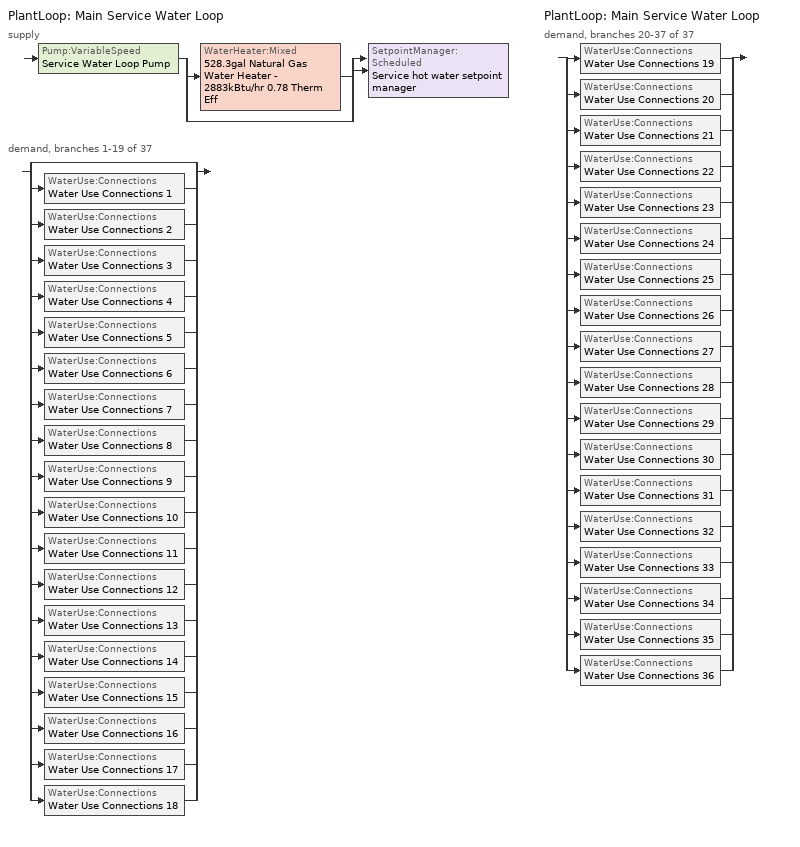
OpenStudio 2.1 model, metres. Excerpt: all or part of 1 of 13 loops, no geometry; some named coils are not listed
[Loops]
PlantLoop 'Main Service Water Loop'
 supply: Pump:VariableSpeed 'Service Water Loop Pump' > split
  | WaterHeater:Mixed '528.3gal Natural Gas Water Heater - 2883kBtu/hr 0.78 Therm Eff'
  | bypass
  join > SetpointManager:Scheduled 'Service hot water setpoint manager'
 demand, branches 1-19 of 37: split
  | bypass
  | WaterUse:Connections 'Water Use Connections 1'
  | WaterUse:Connections 'Water Use Connections 2'
  | WaterUse:Connections 'Water Use Connections 3'
  | WaterUse:Connections 'Water Use Connections 4'
  | WaterUse:Connections 'Water Use Connections 5'
  | WaterUse:Connections 'Water Use Connections 6'
  | WaterUse:Connections 'Water Use Connections 7'
  | WaterUse:Connections 'Water Use Connections 8'
  | WaterUse:Connections 'Water Use Connections 9'
  | WaterUse:Connections 'Water Use Connections 10'
  | WaterUse:Connections 'Water Use Connections 11'
  | WaterUse:Connections 'Water Use Connections 12'
  | WaterUse:Connections 'Water Use Connections 13'
  | WaterUse:Connections 'Water Use Connections 14'
  | WaterUse:Connections 'Water Use Connections 15'
  | WaterUse:Connections 'Water Use Connections 16'
  | WaterUse:Connections 'Water Use Connections 17'
  | WaterUse:Connections 'Water Use Connections 18'
PlantLoop 'Main Service Water Loop'
 demand, branches 20-37 of 37: split
  | WaterUse:Connections 'Water Use Connections 19'
  | WaterUse:Connections 'Water Use Connections 20'
  | WaterUse:Connections 'Water Use Connections 21'
  | WaterUse:Connections 'Water Use Connections 22'
  | WaterUse:Connections 'Water Use Connections 23'
  | WaterUse:Connections 'Water Use Connections 24'
  | WaterUse:Connections 'Water Use Connections 25'
  | WaterUse:Connections 'Water Use Connections 26'
  | WaterUse:Connections 'Water Use Connections 27'
  | WaterUse:Connections 'Water Use Connections 28'
  | WaterUse:Connections 'Water Use Connections 29'
  | WaterUse:Connections 'Water Use Connections 30'
  | WaterUse:Connections 'Water Use Connections 31'
  | WaterUse:Connections 'Water Use Connections 32'
  | WaterUse:Connections 'Water Use Connections 33'
  | WaterUse:Connections 'Water Use Connections 34'
  | WaterUse:Connections 'Water Use Connections 35'
  | WaterUse:Connections 'Water Use Connections 36'
[Fan:ConstantVolume] Availability Schedule=Always On; Fan Efficiency=0.4675; Pressure Rise {Pa}=49.8178; Maximum Flow Rate {m3/s}=AutoSize; Motor Efficiency=0.85
FrontStairsFlr1 ZN UnitHeater Fan; FrontStairsFlr2 ZN UnitHeater Fan; FrontStairsFlr3 ZN UnitHeater Fan; FrontStairsFlr4 ZN UnitHeater Fan; RearStairsFlr1 ZN UnitHeater Fan; RearStairsFlr2 ZN UnitHeater Fan; RearStairsFlr3 ZN UnitHeater Fan; RearStairsFlr4 ZN UnitHeater Fan; FrontStorageFlr1 ZN UnitHeater Fan; FrontStorageFlr2 ZN UnitHeater Fan; FrontStorageFlr3 ZN UnitHeater Fan; FrontStorageFlr4 ZN UnitHeater Fan; RearStorageFlr1 ZN UnitHeater Fan; RearStorageFlr2 ZN UnitHeater Fan; RearStorageFlr3 ZN UnitHeater Fan; RearStorageFlr4 ZN UnitHeater Fan
[ZoneHVAC:UnitHeater] Availability Schedule=Always On; Maximum Supply Air Flow Rate {m3/s}=autosize; Fan Control Type=OnOff; Minimum Hot Water Flow Rate {m3/s}=0; Heating Convergence Tolerance=0.001
Name | Supply Air Fan | Heating Coil
FrontStairsFlr1 ZN UnitHeater | FrontStairsFlr1 ZN UnitHeater Fan | FrontStairsFlr1 ZN UnitHeater Electric Htg Coil
FrontStairsFlr2 ZN UnitHeater | FrontStairsFlr2 ZN UnitHeater Fan | FrontStairsFlr2 ZN UnitHeater Electric Htg Coil
FrontStairsFlr3 ZN UnitHeater | FrontStairsFlr3 ZN UnitHeater Fan | FrontStairsFlr3 ZN UnitHeater Electric Htg Coil
FrontStairsFlr4 ZN UnitHeater | FrontStairsFlr4 ZN UnitHeater Fan | FrontStairsFlr4 ZN UnitHeater Electric Htg Coil
RearStairsFlr1 ZN UnitHeater | RearStairsFlr1 ZN UnitHeater Fan | RearStairsFlr1 ZN UnitHeater Electric Htg Coil
RearStairsFlr2 ZN UnitHeater | RearStairsFlr2 ZN UnitHeater Fan | RearStairsFlr2 ZN UnitHeater Electric Htg Coil
RearStairsFlr3 ZN UnitHeater | RearStairsFlr3 ZN UnitHeater Fan | RearStairsFlr3 ZN UnitHeater Electric Htg Coil
RearStairsFlr4 ZN UnitHeater | RearStairsFlr4 ZN UnitHeater Fan | RearStairsFlr4 ZN UnitHeater Electric Htg Coil
FrontStorageFlr1 ZN UnitHeater | FrontStorageFlr1 ZN UnitHeater Fan | FrontStorageFlr1 ZN UnitHeater Electric Htg Coil
FrontStorageFlr2 ZN UnitHeater | FrontStorageFlr2 ZN UnitHeater Fan | FrontStorageFlr2 ZN UnitHeater Electric Htg Coil
FrontStorageFlr3 ZN UnitHeater | FrontStorageFlr3 ZN UnitHeater Fan | FrontStorageFlr3 ZN UnitHeater Electric Htg Coil
FrontStorageFlr4 ZN UnitHeater | FrontStorageFlr4 ZN UnitHeater Fan | FrontStorageFlr4 ZN UnitHeater Electric Htg Coil
RearStorageFlr1 ZN UnitHeater | RearStorageFlr1 ZN UnitHeater Fan | RearStorageFlr1 ZN UnitHeater Electric Htg Coil
RearStorageFlr2 ZN UnitHeater | RearStorageFlr2 ZN UnitHeater Fan | RearStorageFlr2 ZN UnitHeater Electric Htg Coil
RearStorageFlr3 ZN UnitHeater | RearStorageFlr3 ZN UnitHeater Fan | RearStorageFlr3 ZN UnitHeater Electric Htg Coil
RearStorageFlr4 ZN UnitHeater | RearStorageFlr4 ZN UnitHeater Fan | RearStorageFlr4 ZN UnitHeater Electric Htg Coil
[PlantLoop]
Main Service Water Loop: Maximum Loop Temperature {C}=60; Minimum Loop Temperature {C}=10; Plant Loop Volume {m3}=Autocalculate; Load Distribution Scheme=Optimal
[Sizing:Plant]
Main Service Water Loop: Loop Type=Heating; Design Loop Exit Temperature {C}=60; Loop Design Temperature Difference {deltaC}=5; Sizing Option=NonCoincident; Zone Timesteps in Averaging Window=1; Coincident Sizing Factor Mode=None
[SetpointManager:Scheduled]
Service hot water setpoint manager: Control Variable=Temperature; Schedule=Service Water Loop Temp - 140F
[Pump:VariableSpeed]
Service Water Loop Pump: Rated Pump Head {Pa}=179352; Motor Efficiency=0.825; Pump Control Type=Intermittent
[WaterHeater:Mixed]
528.3gal Natural Gas Water Heater - 2883kBtu/hr 0.78 Therm Eff: Tank Volume {m3}=1.99983; Setpoint Temperature Schedule=Service Water Loop Temp - 140F; Deadband Temperature Difference {deltaC}=2; Maximum Temperature Limit {C}=82.2222; Heater Control Type=Cycle; Heater Maximum Capacity {W}=844924; Heater Fuel Type=NaturalGas; Heater Thermal Efficiency=0.78; Off Cycle Parasitic Fuel Consumption Rate {W}=19.9992; Off Cycle Parasitic Fuel Type=NaturalGas; Off Cycle Parasitic Heat Fraction to Tank=0.8; On Cycle Parasitic Fuel Consumption Rate {W}=19.9992; On Cycle Parasitic Fuel Type=NaturalGas; On Cycle Parasitic Heat Fraction to Tank=0; Ambient Temperature Indicator=Schedule; Ambient Temperature Schedule=Water Heater Ambient Temp Schedule - 70F; Off Cycle Loss Coefficient to Ambient Temperature {W/K}=5.99799; On Cycle Loss Coefficient to Ambient Temperature {W/K}=5.99799; Use Side Effectiveness=1; Source Side Effectiveness=1; Use Side Design Flow Rate {m3/s}=autosize; Source Side Design Flow Rate {m3/s}=autosize; Indirect Water Heating Recovery Time {hr}=1.5
[WaterUse:Connections]
Name | Water Use Equipment Name 1
Water Use Connections 1 | Guestroom101 Service Water Use 0.03gal/min
Water Use Connections 2 | Guestroom102 Service Water Use 0.03gal/min
Water Use Connections 3 | Guestroom103 Service Water Use 0.03gal/min
Water Use Connections 4 | Guestroom104 Service Water Use 0.03gal/min
Water Use Connections 5 | Guestroom105 Service Water Use 0.03gal/min
Water Use Connections 6 | Guestroom201 Service Water Use 0.03gal/min
Water Use Connections 7 | Guestroom202_205 Service Water Use 0.12gal/min
Water Use Connections 8 | Guestroom206_208 Service Water Use 0.09gal/min
Water Use Connections 9 | Guestroom209_212 Service Water Use 0.12gal/min
Water Use Connections 10 | Guestroom213 Service Water Use 0.03gal/min
Water Use Connections 11 | Guestroom214 Service Water Use 0.03gal/min
Water Use Connections 12 | Guestroom215_218 Service Water Use 0.12gal/min
Water Use Connections 13 | Guestroom219 Service Water Use 0.03gal/min
Water Use Connections 14 | Guestroom220_223 Service Water Use 0.12gal/min
Water Use Connections 15 | Guestroom224 Service Water Use 0.03gal/min
Water Use Connections 16 | Guestroom301 Service Water Use 0.03gal/min
Water Use Connections 17 | Guestroom302_305 Service Water Use 0.12gal/min
Water Use Connections 18 | Guestroom306_308 Service Water Use 0.09gal/min
Water Use Connections 19 | Guestroom309_312 Service Water Use 0.12gal/min
Water Use Connections 20 | Guestroom313 Service Water Use 0.03gal/min
Water Use Connections 21 | Guestroom314 Service Water Use 0.03gal/min
Water Use Connections 22 | Guestroom315_318 Service Water Use 0.12gal/min
Water Use Connections 23 | Guestroom319 Service Water Use 0.03gal/min
Water Use Connections 24 | Guestroom320_323 Service Water Use 0.12gal/min
Water Use Connections 25 | Guestroom324 Service Water Use 0.03gal/min
Water Use Connections 26 | Guestroom401 Service Water Use 0.03gal/min
Water Use Connections 27 | Guestroom402_405 Service Water Use 0.12gal/min
Water Use Connections 28 | Guestroom406_408 Service Water Use 0.09gal/min
Water Use Connections 29 | Guestroom409_412 Service Water Use 0.12gal/min
Water Use Connections 30 | Guestroom413 Service Water Use 0.03gal/min
Water Use Connections 31 | Guestroom414 Service Water Use 0.03gal/min
Water Use Connections 32 | Guestroom415_418 Service Water Use 0.12gal/min
Water Use Connections 33 | Guestroom419 Service Water Use 0.03gal/min
Water Use Connections 34 | Guestroom420_423 Service Water Use 0.12gal/min
Water Use Connections 35 | Guestroom424 Service Water Use 0.03gal/min
Water Use Connections 36 | Laundryroomflr1 Service Water Use 1.12gal/min
[WaterUse:Equipment:Definition]
Name | Peak Flow Rate {m3/s} | Target Temperature Schedule | Sensible Fraction Schedule | Latent Fraction Schedule
Guestroom101 Service Water Use Def 0.03gal/min | 1.84026e-06 | Schedule Ruleset 5 | Schedule Ruleset 3 | Schedule Ruleset 4
Guestroom102 Service Water Use Def 0.03gal/min | 1.84026e-06 | Schedule Ruleset 8 | Schedule Ruleset 6 | Schedule Ruleset 7
Guestroom103 Service Water Use Def 0.03gal/min | 1.84026e-06 | Schedule Ruleset 11 | Schedule Ruleset 9 | Schedule Ruleset 10
Guestroom104 Service Water Use Def 0.03gal/min | 1.84013e-06 | Schedule Ruleset 14 | Schedule Ruleset 12 | Schedule Ruleset 13
Guestroom105 Service Water Use Def 0.03gal/min | 1.84013e-06 | Schedule Ruleset 17 | Schedule Ruleset 15 | Schedule Ruleset 16
Guestroom201 Service Water Use Def 0.03gal/min | 1.84026e-06 | Schedule Ruleset 20 | Schedule Ruleset 18 | Schedule Ruleset 19
Guestroom202_205 Service Water Use Def 0.12gal/min | 7.36106e-06 | Schedule Ruleset 23 | Schedule Ruleset 21 | Schedule Ruleset 22
Guestroom206_208 Service Water Use Def 0.09gal/min | 5.94547e-06 | Schedule Ruleset 26 | Schedule Ruleset 24 | Schedule Ruleset 25
Guestroom209_212 Service Water Use Def 0.12gal/min | 7.36106e-06 | Schedule Ruleset 29 | Schedule Ruleset 27 | Schedule Ruleset 28
Guestroom213 Service Water Use Def 0.03gal/min | 1.84026e-06 | Schedule Ruleset 32 | Schedule Ruleset 30 | Schedule Ruleset 31
Guestroom214 Service Water Use Def 0.03gal/min | 1.84013e-06 | Schedule Ruleset 35 | Schedule Ruleset 33 | Schedule Ruleset 34
Guestroom215_218 Service Water Use Def 0.12gal/min | 7.36052e-06 | Schedule Ruleset 38 | Schedule Ruleset 36 | Schedule Ruleset 37
Guestroom219 Service Water Use Def 0.03gal/min | 1.84013e-06 | Schedule Ruleset 41 | Schedule Ruleset 39 | Schedule Ruleset 40
Guestroom220_223 Service Water Use Def 0.12gal/min | 7.36052e-06 | Schedule Ruleset 44 | Schedule Ruleset 42 | Schedule Ruleset 43
Guestroom224 Service Water Use Def 0.03gal/min | 1.84013e-06 | Schedule Ruleset 47 | Schedule Ruleset 45 | Schedule Ruleset 46
Guestroom301 Service Water Use Def 0.03gal/min | 1.84026e-06 | Schedule Ruleset 50 | Schedule Ruleset 48 | Schedule Ruleset 49
Guestroom302_305 Service Water Use Def 0.12gal/min | 7.36106e-06 | Schedule Ruleset 53 | Schedule Ruleset 51 | Schedule Ruleset 52
Guestroom306_308 Service Water Use Def 0.09gal/min | 5.94547e-06 | Schedule Ruleset 56 | Schedule Ruleset 54 | Schedule Ruleset 55
Guestroom309_312 Service Water Use Def 0.12gal/min | 7.36106e-06 | Schedule Ruleset 59 | Schedule Ruleset 57 | Schedule Ruleset 58
Guestroom313 Service Water Use Def 0.03gal/min | 1.84026e-06 | Schedule Ruleset 62 | Schedule Ruleset 60 | Schedule Ruleset 61
Guestroom314 Service Water Use Def 0.03gal/min | 1.84013e-06 | Schedule Ruleset 65 | Schedule Ruleset 63 | Schedule Ruleset 64
Guestroom315_318 Service Water Use Def 0.12gal/min | 7.36052e-06 | Schedule Ruleset 68 | Schedule Ruleset 66 | Schedule Ruleset 67
Guestroom319 Service Water Use Def 0.03gal/min | 1.84013e-06 | Schedule Ruleset 71 | Schedule Ruleset 69 | Schedule Ruleset 70
Guestroom320_323 Service Water Use Def 0.12gal/min | 7.36052e-06 | Schedule Ruleset 74 | Schedule Ruleset 72 | Schedule Ruleset 73
Guestroom324 Service Water Use Def 0.03gal/min | 1.84013e-06 | Schedule Ruleset 77 | Schedule Ruleset 75 | Schedule Ruleset 76
Guestroom401 Service Water Use Def 0.03gal/min | 1.84026e-06 | Schedule Ruleset 80 | Schedule Ruleset 78 | Schedule Ruleset 79
Guestroom402_405 Service Water Use Def 0.12gal/min | 7.36106e-06 | Schedule Ruleset 83 | Schedule Ruleset 81 | Schedule Ruleset 82
Guestroom406_408 Service Water Use Def 0.09gal/min | 5.94547e-06 | Schedule Ruleset 86 | Schedule Ruleset 84 | Schedule Ruleset 85
Guestroom409_412 Service Water Use Def 0.12gal/min | 7.36106e-06 | Schedule Ruleset 89 | Schedule Ruleset 87 | Schedule Ruleset 88
Guestroom413 Service Water Use Def 0.03gal/min | 1.84026e-06 | Schedule Ruleset 92 | Schedule Ruleset 90 | Schedule Ruleset 91
Guestroom414 Service Water Use Def 0.03gal/min | 1.84013e-06 | Schedule Ruleset 95 | Schedule Ruleset 93 | Schedule Ruleset 94
Guestroom415_418 Service Water Use Def 0.12gal/min | 7.36052e-06 | Schedule Ruleset 98 | Schedule Ruleset 96 | Schedule Ruleset 97
Guestroom419 Service Water Use Def 0.03gal/min | 1.84013e-06 | Schedule Ruleset 101 | Schedule Ruleset 99 | Schedule Ruleset 100
Guestroom420_423 Service Water Use Def 0.12gal/min | 7.36052e-06 | Schedule Ruleset 104 | Schedule Ruleset 102 | Schedule Ruleset 103
Guestroom424 Service Water Use Def 0.03gal/min | 1.84013e-06 | Schedule Ruleset 107 | Schedule Ruleset 105 | Schedule Ruleset 106
Laundryroomflr1 Service Water Use Def 1.12gal/min | 7.09765e-05 | Schedule Ruleset 110 | Schedule Ruleset 108 | Schedule Ruleset 109
[WaterUse:Equipment]
Name | Water Use Equipment Definition | Flow Rate Fraction Schedule
Guestroom101 Service Water Use 0.03gal/min | Guestroom101 Service Water Use Def 0.03gal/min | HotelSmall GuestRoom_SHW_Sch
Guestroom102 Service Water Use 0.03gal/min | Guestroom102 Service Water Use Def 0.03gal/min | HotelSmall GuestRoom_SHW_Sch
Guestroom103 Service Water Use 0.03gal/min | Guestroom103 Service Water Use Def 0.03gal/min | HotelSmall GuestRoom_SHW_Sch
Guestroom104 Service Water Use 0.03gal/min | Guestroom104 Service Water Use Def 0.03gal/min | HotelSmall GuestRoom_SHW_Sch
Guestroom105 Service Water Use 0.03gal/min | Guestroom105 Service Water Use Def 0.03gal/min | HotelSmall GuestRoom_SHW_Sch
Guestroom201 Service Water Use 0.03gal/min | Guestroom201 Service Water Use Def 0.03gal/min | HotelSmall GuestRoom_SHW_Sch
Guestroom202_205 Service Water Use 0.12gal/min | Guestroom202_205 Service Water Use Def 0.12gal/min | HotelSmall GuestRoom_SHW_Sch
Guestroom206_208 Service Water Use 0.09gal/min | Guestroom206_208 Service Water Use Def 0.09gal/min | HotelSmall GuestRoom_SHW_Sch
Guestroom209_212 Service Water Use 0.12gal/min | Guestroom209_212 Service Water Use Def 0.12gal/min | HotelSmall GuestRoom_SHW_Sch
Guestroom213 Service Water Use 0.03gal/min | Guestroom213 Service Water Use Def 0.03gal/min | HotelSmall GuestRoom_SHW_Sch
Guestroom214 Service Water Use 0.03gal/min | Guestroom214 Service Water Use Def 0.03gal/min | HotelSmall GuestRoom_SHW_Sch
Guestroom215_218 Service Water Use 0.12gal/min | Guestroom215_218 Service Water Use Def 0.12gal/min | HotelSmall GuestRoom_SHW_Sch
Guestroom219 Service Water Use 0.03gal/min | Guestroom219 Service Water Use Def 0.03gal/min | HotelSmall GuestRoom_SHW_Sch
Guestroom220_223 Service Water Use 0.12gal/min | Guestroom220_223 Service Water Use Def 0.12gal/min | HotelSmall GuestRoom_SHW_Sch
Guestroom224 Service Water Use 0.03gal/min | Guestroom224 Service Water Use Def 0.03gal/min | HotelSmall GuestRoom_SHW_Sch
Guestroom301 Service Water Use 0.03gal/min | Guestroom301 Service Water Use Def 0.03gal/min | HotelSmall GuestRoom_SHW_Sch
Guestroom302_305 Service Water Use 0.12gal/min | Guestroom302_305 Service Water Use Def 0.12gal/min | HotelSmall GuestRoom_SHW_Sch
Guestroom306_308 Service Water Use 0.09gal/min | Guestroom306_308 Service Water Use Def 0.09gal/min | HotelSmall GuestRoom_SHW_Sch
Guestroom309_312 Service Water Use 0.12gal/min | Guestroom309_312 Service Water Use Def 0.12gal/min | HotelSmall GuestRoom_SHW_Sch
Guestroom313 Service Water Use 0.03gal/min | Guestroom313 Service Water Use Def 0.03gal/min | HotelSmall GuestRoom_SHW_Sch
Guestroom314 Service Water Use 0.03gal/min | Guestroom314 Service Water Use Def 0.03gal/min | HotelSmall GuestRoom_SHW_Sch
Guestroom315_318 Service Water Use 0.12gal/min | Guestroom315_318 Service Water Use Def 0.12gal/min | HotelSmall GuestRoom_SHW_Sch
Guestroom319 Service Water Use 0.03gal/min | Guestroom319 Service Water Use Def 0.03gal/min | HotelSmall GuestRoom_SHW_Sch
Guestroom320_323 Service Water Use 0.12gal/min | Guestroom320_323 Service Water Use Def 0.12gal/min | HotelSmall GuestRoom_SHW_Sch
Guestroom324 Service Water Use 0.03gal/min | Guestroom324 Service Water Use Def 0.03gal/min | HotelSmall GuestRoom_SHW_Sch
Guestroom401 Service Water Use 0.03gal/min | Guestroom401 Service Water Use Def 0.03gal/min | HotelSmall GuestRoom_SHW_Sch
Guestroom402_405 Service Water Use 0.12gal/min | Guestroom402_405 Service Water Use Def 0.12gal/min | HotelSmall GuestRoom_SHW_Sch
Guestroom406_408 Service Water Use 0.09gal/min | Guestroom406_408 Service Water Use Def 0.09gal/min | HotelSmall GuestRoom_SHW_Sch
Guestroom409_412 Service Water Use 0.12gal/min | Guestroom409_412 Service Water Use Def 0.12gal/min | HotelSmall GuestRoom_SHW_Sch
Guestroom413 Service Water Use 0.03gal/min | Guestroom413 Service Water Use Def 0.03gal/min | HotelSmall GuestRoom_SHW_Sch
Guestroom414 Service Water Use 0.03gal/min | Guestroom414 Service Water Use Def 0.03gal/min | HotelSmall GuestRoom_SHW_Sch
Guestroom415_418 Service Water Use 0.12gal/min | Guestroom415_418 Service Water Use Def 0.12gal/min | HotelSmall GuestRoom_SHW_Sch
Guestroom419 Service Water Use 0.03gal/min | Guestroom419 Service Water Use Def 0.03gal/min | HotelSmall GuestRoom_SHW_Sch
Guestroom420_423 Service Water Use 0.12gal/min | Guestroom420_423 Service Water Use Def 0.12gal/min | HotelSmall GuestRoom_SHW_Sch
Guestroom424 Service Water Use 0.03gal/min | Guestroom424 Service Water Use Def 0.03gal/min | HotelSmall GuestRoom_SHW_Sch
Laundryroomflr1 Service Water Use 1.12gal/min | Laundryroomflr1 Service Water Use Def 1.12gal/min | HotelSmall LaundryRoom_SHW_Sch
[Schedule:Ruleset]
Always On: Default Day Schedule=Always On Default
Service Water Loop Temp - 140F: Default Day Schedule=Service Water Loop Temp - 140F Default
Water Heater Ambient Temp Schedule - 70F: Default Day Schedule=Water Heater Ambient Temp Schedule - 70F Default
Schedule Ruleset 3: Default Day Schedule=Schedule Day 65
Schedule Ruleset 4: Default Day Schedule=Schedule Day 66
Schedule Ruleset 5: Default Day Schedule=Schedule Day 67
HotelSmall GuestRoom_SHW_Sch: Default Day Schedule=HotelSmall GuestRoom_SHW_Sch Default; Summer Design Day Schedule=HotelSmall GuestRoom_SHW_Sch Summer Design Day; Winter Design Day Schedule=HotelSmall GuestRoom_SHW_Sch Winter Design Day
Schedule Ruleset 6: Default Day Schedule=Schedule Day 70
Schedule Ruleset 7: Default Day Schedule=Schedule Day 71
Schedule Ruleset 8: Default Day Schedule=Schedule Day 72
Schedule Ruleset 9: Default Day Schedule=Schedule Day 73
Schedule Ruleset 10: Default Day Schedule=Schedule Day 74
Schedule Ruleset 11: Default Day Schedule=Schedule Day 75
Schedule Ruleset 12: Default Day Schedule=Schedule Day 76
Schedule Ruleset 13: Default Day Schedule=Schedule Day 77
Schedule Ruleset 14: Default Day Schedule=Schedule Day 78
Schedule Ruleset 15: Default Day Schedule=Schedule Day 79
Schedule Ruleset 16: Default Day Schedule=Schedule Day 80
Schedule Ruleset 17: Default Day Schedule=Schedule Day 81
Schedule Ruleset 18: Default Day Schedule=Schedule Day 82
Schedule Ruleset 19: Default Day Schedule=Schedule Day 83
Schedule Ruleset 20: Default Day Schedule=Schedule Day 84
Schedule Ruleset 21: Default Day Schedule=Schedule Day 85
Schedule Ruleset 22: Default Day Schedule=Schedule Day 86
Schedule Ruleset 23: Default Day Schedule=Schedule Day 87
Schedule Ruleset 24: Default Day Schedule=Schedule Day 88
Schedule Ruleset 25: Default Day Schedule=Schedule Day 89
Schedule Ruleset 26: Default Day Schedule=Schedule Day 90
Schedule Ruleset 27: Default Day Schedule=Schedule Day 91
Schedule Ruleset 28: Default Day Schedule=Schedule Day 92
Schedule Ruleset 29: Default Day Schedule=Schedule Day 93
Schedule Ruleset 30: Default Day Schedule=Schedule Day 94
Schedule Ruleset 31: Default Day Schedule=Schedule Day 95
Schedule Ruleset 32: Default Day Schedule=Schedule Day 96
Schedule Ruleset 33: Default Day Schedule=Schedule Day 97
Schedule Ruleset 34: Default Day Schedule=Schedule Day 98
Schedule Ruleset 35: Default Day Schedule=Schedule Day 99
Schedule Ruleset 36: Default Day Schedule=Schedule Day 100
Schedule Ruleset 37: Default Day Schedule=Schedule Day 101
Schedule Ruleset 38: Default Day Schedule=Schedule Day 102
Schedule Ruleset 39: Default Day Schedule=Schedule Day 103
Schedule Ruleset 40: Default Day Schedule=Schedule Day 104
Schedule Ruleset 41: Default Day Schedule=Schedule Day 105
Schedule Ruleset 42: Default Day Schedule=Schedule Day 106
Schedule Ruleset 43: Default Day Schedule=Schedule Day 107
Schedule Ruleset 44: Default Day Schedule=Schedule Day 108
Schedule Ruleset 45: Default Day Schedule=Schedule Day 109
Schedule Ruleset 46: Default Day Schedule=Schedule Day 110
Schedule Ruleset 47: Default Day Schedule=Schedule Day 111
Schedule Ruleset 48: Default Day Schedule=Schedule Day 112
Schedule Ruleset 49: Default Day Schedule=Schedule Day 113
Schedule Ruleset 50: Default Day Schedule=Schedule Day 114
Schedule Ruleset 51: Default Day Schedule=Schedule Day 115
Schedule Ruleset 52: Default Day Schedule=Schedule Day 116
Schedule Ruleset 53: Default Day Schedule=Schedule Day 117
Schedule Ruleset 54: Default Day Schedule=Schedule Day 118
Schedule Ruleset 55: Default Day Schedule=Schedule Day 119
Schedule Ruleset 56: Default Day Schedule=Schedule Day 120
Schedule Ruleset 57: Default Day Schedule=Schedule Day 121
Schedule Ruleset 58: Default Day Schedule=Schedule Day 122
Schedule Ruleset 59: Default Day Schedule=Schedule Day 123
Schedule Ruleset 60: Default Day Schedule=Schedule Day 124
Schedule Ruleset 61: Default Day Schedule=Schedule Day 125
Schedule Ruleset 62: Default Day Schedule=Schedule Day 126
Schedule Ruleset 63: Default Day Schedule=Schedule Day 127
Schedule Ruleset 64: Default Day Schedule=Schedule Day 128
Schedule Ruleset 65: Default Day Schedule=Schedule Day 129
Schedule Ruleset 66: Default Day Schedule=Schedule Day 130
Schedule Ruleset 67: Default Day Schedule=Schedule Day 131
Schedule Ruleset 68: Default Day Schedule=Schedule Day 132
Schedule Ruleset 69: Default Day Schedule=Schedule Day 133
Schedule Ruleset 70: Default Day Schedule=Schedule Day 134
Schedule Ruleset 71: Default Day Schedule=Schedule Day 135
Schedule Ruleset 72: Default Day Schedule=Schedule Day 136
Schedule Ruleset 73: Default Day Schedule=Schedule Day 137
Schedule Ruleset 74: Default Day Schedule=Schedule Day 138
Schedule Ruleset 75: Default Day Schedule=Schedule Day 139
Schedule Ruleset 76: Default Day Schedule=Schedule Day 140
Schedule Ruleset 77: Default Day Schedule=Schedule Day 141
Schedule Ruleset 78: Default Day Schedule=Schedule Day 142
Schedule Ruleset 79: Default Day Schedule=Schedule Day 143
Schedule Ruleset 80: Default Day Schedule=Schedule Day 144
Schedule Ruleset 81: Default Day Schedule=Schedule Day 145
Schedule Ruleset 82: Default Day Schedule=Schedule Day 146
Schedule Ruleset 83: Default Day Schedule=Schedule Day 147
Schedule Ruleset 84: Default Day Schedule=Schedule Day 148
Schedule Ruleset 85: Default Day Schedule=Schedule Day 149
Schedule Ruleset 86: Default Day Schedule=Schedule Day 150
Schedule Ruleset 87: Default Day Schedule=Schedule Day 151
Schedule Ruleset 88: Default Day Schedule=Schedule Day 152
Schedule Ruleset 89: Default Day Schedule=Schedule Day 153
Schedule Ruleset 90: Default Day Schedule=Schedule Day 154
Schedule Ruleset 91: Default Day Schedule=Schedule Day 155
Schedule Ruleset 92: Default Day Schedule=Schedule Day 156
Schedule Ruleset 93: Default Day Schedule=Schedule Day 157
Schedule Ruleset 94: Default Day Schedule=Schedule Day 158
Schedule Ruleset 95: Default Day Schedule=Schedule Day 159
Schedule Ruleset 96: Default Day Schedule=Schedule Day 160
Schedule Ruleset 97: Default Day Schedule=Schedule Day 161
Schedule Ruleset 98: Default Day Schedule=Schedule Day 162
Schedule Ruleset 99: Default Day Schedule=Schedule Day 163
Schedule Ruleset 100: Default Day Schedule=Schedule Day 164
Schedule Ruleset 101: Default Day Schedule=Schedule Day 165
Schedule Ruleset 102: Default Day Schedule=Schedule Day 166
Schedule Ruleset 103: Default Day Schedule=Schedule Day 167
Schedule Ruleset 104: Default Day Schedule=Schedule Day 168
Schedule Ruleset 105: Default Day Schedule=Schedule Day 169
Schedule Ruleset 106: Default Day Schedule=Schedule Day 170
Schedule Ruleset 107: Default Day Schedule=Schedule Day 171
Schedule Ruleset 108: Default Day Schedule=Schedule Day 172
Schedule Ruleset 109: Default Day Schedule=Schedule Day 173
Schedule Ruleset 110: Default Day Schedule=Schedule Day 174
HotelSmall LaundryRoom_SHW_Sch: Default Day Schedule=HotelSmall LaundryRoom_SHW_Sch Default; Summer Design Day Schedule=HotelSmall LaundryRoom_SHW_Sch Summer Design Day; Winter Design Day Schedule=HotelSmall LaundryRoom_SHW_Sch Winter Design Day
[Schedule:Day]
Always On Default: 24, 0, 1
Service Water Loop Temp - 140F Default; Schedule Day 174: 24, 0, 60
Water Heater Ambient Temp Schedule - 70F Default: 24, 0, 21.1111
Schedule Day 65; Schedule Day 70; Schedule Day 73; Schedule Day 76; Schedule Day 79; Schedule Day 82; Schedule Day 85; Schedule Day 88; Schedule Day 91; Schedule Day 94; Schedule Day 97; Schedule Day 100; Schedule Day 103; Schedule Day 106; Schedule Day 109; Schedule Day 112; Schedule Day 115; Schedule Day 118; Schedule Day 121; Schedule Day 124; Schedule Day 127; Schedule Day 130; Schedule Day 133; Schedule Day 136; Schedule Day 139; Schedule Day 142; Schedule Day 145; Schedule Day 148; Schedule Day 151; Schedule Day 154; Schedule Day 157; Schedule Day 160; Schedule Day 163; Schedule Day 166; Schedule Day 169; Schedule Day 172: 24, 0, 0.2
Schedule Day 66; Schedule Day 71; Schedule Day 74; Schedule Day 77; Schedule Day 80; Schedule Day 83; Schedule Day 86; Schedule Day 89; Schedule Day 92; Schedule Day 95; Schedule Day 98; Schedule Day 101; Schedule Day 104; Schedule Day 107; Schedule Day 110; Schedule Day 113; Schedule Day 116; Schedule Day 119; Schedule Day 122; Schedule Day 125; Schedule Day 128; Schedule Day 131; Schedule Day 134; Schedule Day 137; Schedule Day 140; Schedule Day 143; Schedule Day 146; Schedule Day 149; Schedule Day 152; Schedule Day 155; Schedule Day 158; Schedule Day 161; Schedule Day 164; Schedule Day 167; Schedule Day 170; Schedule Day 173: 24, 0, 0.05
Schedule Day 67; Schedule Day 72; Schedule Day 75; Schedule Day 78; Schedule Day 81; Schedule Day 84; Schedule Day 87; Schedule Day 90; Schedule Day 93; Schedule Day 96; Schedule Day 99; Schedule Day 102; Schedule Day 105; Schedule Day 108; Schedule Day 111; Schedule Day 114; Schedule Day 117; Schedule Day 120; Schedule Day 123; Schedule Day 126; Schedule Day 129; Schedule Day 132; Schedule Day 135; Schedule Day 138; Schedule Day 141; Schedule Day 144; Schedule Day 147; Schedule Day 150; Schedule Day 153; Schedule Day 156; Schedule Day 159; Schedule Day 162; Schedule Day 165; Schedule Day 168; Schedule Day 171: 24, 0, 43.3
HotelSmall GuestRoom_SHW_Sch Default; HotelSmall GuestRoom_SHW_Sch Summer Design Day: 1, 0, 0.2, 4, 0, 0.15, 5, 0, 0.2, 6, 0, 0.25, 7, 0, 0.5, 8, 0, 0.6, 9, 0, 0.55, 10, 0, 0.45, 11, 0, 0.4, 12, 0, 0.45, 13, 0, 0.4, 14, 0, 0.35, 17, 0, 0.3, 18, 0, 0.4, 19, 0, 0.55, 20, 0, 0.6, 21, 0, 0.5, 22, 0, 0.55, 23, 0, 0.45, 24, 0, 0.25
HotelSmall GuestRoom_SHW_Sch Winter Design Day; HotelSmall GuestRoom_SHW_Sch Wkdy Day: 1, 0, 0.2, 4, 0, 0.15, 5, 0, 0.2, 6, 0, 0.25, 7, 0, 0.4, 10, 0, 0.5, 11, 0, 0.45, 13, 0, 0.5, 14, 0, 0.45, 16, 0, 0.4, 17, 0, 0.35, 18, 0, 0.4, 20, 0, 0.55, 21, 0, 0.5, 22, 0, 0.55, 23, 0, 0.4, 24, 0, 0.3
HotelSmall LaundryRoom_SHW_Sch Default; HotelSmall LaundryRoom_SHW_Sch Winter Design Day; HotelSmall LaundryRoom_SHW_Sch Summer Design Day: 8, 0, 0, 16, 0, 1, 24, 0, 0
Schedule Day 179: 1, 0, 0.25, 5, 0, 0.2, 6, 0, 0.3, 9, 0, 0.5, 10, 0, 0.55, 12, 0, 0.5, 14, 0, 0.4, 17, 0, 0.3, 18, 0, 0.4, 20, 0, 0.5, 21, 0, 0.4, 22, 0, 0.5, 23, 0, 0.4, 24, 0, 0.2
[Schedule:Rule] Schedule Ruleset=HotelSmall GuestRoom_SHW_Sch
Name | Rule Order | Day Schedule | Apply Monday | Apply Tuesday | Apply Wednesday | Apply Thursday | Apply Friday | Apply Saturday | Date Specification Type | Start Month | Start Day | End Month | End Day | Apply Sunday
Schedule Rule 19 | 1 | HotelSmall GuestRoom_SHW_Sch Wkdy Day | No | No | No | No | No | Yes | DateRange | 1 | 1 | 12 | 31
Schedule Rule 6 | 0 | Schedule Day 179 |  |  |  |  |  |  |  |  |  |  |  | Yes
